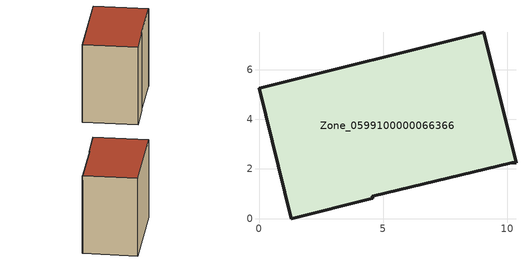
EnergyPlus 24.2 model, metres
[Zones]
Zone_0599100000066366
 floor ground (C_G): 10.35,2.26 10.19,2.25 4.57,0.89 4.58,0.82 1.3,0 0,5.25 9.06,7.5 z0
 wall outside (C_F): 10.19,2.25 10.35,2.26 9.06,7.5 0,5.25 1.3,0 4.58,0.82 4.57,0.89 10.19,2.25 z0:8.2
 roof outside (C_R): 4.57,0.89 10.19,2.25 10.35,2.26 9.06,7.5 0,5.25 1.3,0 4.58,0.82 z8.2
[BUILDING]
Pand.0599100000066366: North Axis=0; Terrain=City; Loads Convergence Tolerance Value=0.04; Temperature Convergence Tolerance Value=0.4; Solar Distribution=FullExterior; Maximum Number of Warmup Days=25; Minimum Number of Warmup Days=1
[Site:Location]
Rotterdam.The.Hague.AP_ZH_NLD Design_Conditions: Latitude=51.96; Longitude=4.45; Time Zone=1; Elevation=-4.5
[SITE:GROUNDTEMPERATURE:BUILDINGSURFACE]
18, 18, 18, 18, 18, 18, 18, 18, 18, 18, 18, 18
[MATERIAL] Thermal Absorptance=0.9; Solar Absorptance=0.7; Visible Absorptance=0.7
Name | Roughness | Thickness | Conductivity | Density | Specific Heat
G.TC.1975-1991 | MediumSmooth | 0.15 | 0.288461 | 540 | 1210
F.TC.1975-1991 | Rough | 0.3 | 0.230769 | 1920 | 840
R.TC.1975-1991 | MediumRough | 0.2 | 0.153846 | 1500 | 1000
[CONSTRUCTION]
C_G: G.TC.1975-1991
C_F: F.TC.1975-1991
C_R: R.TC.1975-1991
[ZONE]
Zone_0599100000066366: Type=1; Multiplier=1; Ceiling Height=Autocalculate; Volume=Autocalculate; Floor Area=autocalculate; Part of Total Floor Area=Yes
[ZONEINFILTRATION:DESIGNFLOWRATE]
Infil_Zone_0599100000066366: Zone or ZoneList or Space or SpaceList=Zone_0599100000066366; Schedule=AlwaysOn; Design Flow Rate Calculation Method=Flow/Area; Flow Rate per Floor Area=0.003; Constant Term Coefficient=1; Temperature Term Coefficient=0; Velocity Term Coefficient=0; Velocity Squared Term Coefficient=0
[HVACTEMPLATE:ZONE:IDEALLOADSAIRSYSTEM]
Zone_0599100000066366: Maximum Heating Supply Air Temperature=50; Minimum Cooling Supply Air Temperature=13; Maximum Heating Supply Air Humidity Ratio=0.0156; Minimum Cooling Supply Air Humidity Ratio=0.0077; Heating Limit=NoLimit; Cooling Limit=NoLimit; Dehumidification Control Type=ConstantSensibleHeatRatio; Cooling Sensible Heat Ratio=0.7; Dehumidification Setpoint=60; Humidification Control Type=None; Humidification Setpoint=30; Outdoor Air Method=None; Outdoor Air Flow Rate per Person=0.00944; Outdoor Air Flow Rate per Zone Floor Area=0; Outdoor Air Flow Rate per Zone=0; Demand Controlled Ventilation Type=None; Outdoor Air Economizer Type=NoEconomizer; Heat Recovery Type=None; Sensible Heat Recovery Effectiveness=0.7; Latent Heat Recovery Effectiveness=0.65
[ZONECONTROL:THERMOSTAT]
ThermostatControl_Zone_0599100000066366: Zone or ZoneList=Zone_0599100000066366; Control Type Schedule=DualSetpointControlType; Control 1=Thermostat_Zone_0599100000066366; Temperature Difference Between Cutout And Setpoint=0
[THERMOSTATSETPOINT:DUALSETPOINT]
Thermostat_Zone_0599100000066366: Heating Setpoint Temperature Schedule=HeatingSetpoint_Zone_0599100000066366; Cooling Setpoint Temperature Schedule=CoolingSetpoint_Zone_0599100000066366
[SCHEDULE:COMPACT]
HeatingSetpoint_Zone_0599100000066366: Through: 12/31, For: AllDays, Until: 24:00, 21
CoolingSetpoint_Zone_0599100000066366: Through: 12/31, For: AllDays, Until: 24:00, 24
DualSetpointControlType: Through: 12/31, For: AllDays, Until: 24:00, 4
AlwaysOn: Through: 12/31, For: AllDays, Until: 24:00, 1
